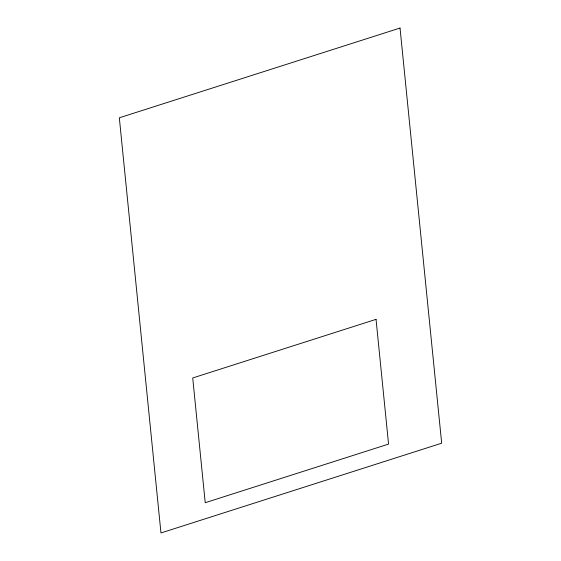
<?xml version="1.0" encoding="UTF-8"?>
<svg xmlns="http://www.w3.org/2000/svg" width="561" height="561" viewBox="0 0 561 561"><rect width="100%" height="100%" fill="white"/><g stroke="black" fill="none" stroke-linecap="round" stroke-linejoin="round"><path stroke-width="0.84" d="M400.035 28.05L119.325 117.796L160.965 532.95L441.675 443.204L400.035 28.05M376.038 319.356L192.718 377.967L205.228 502.705L388.556 444.095L376.038 319.356"/></g></svg>
